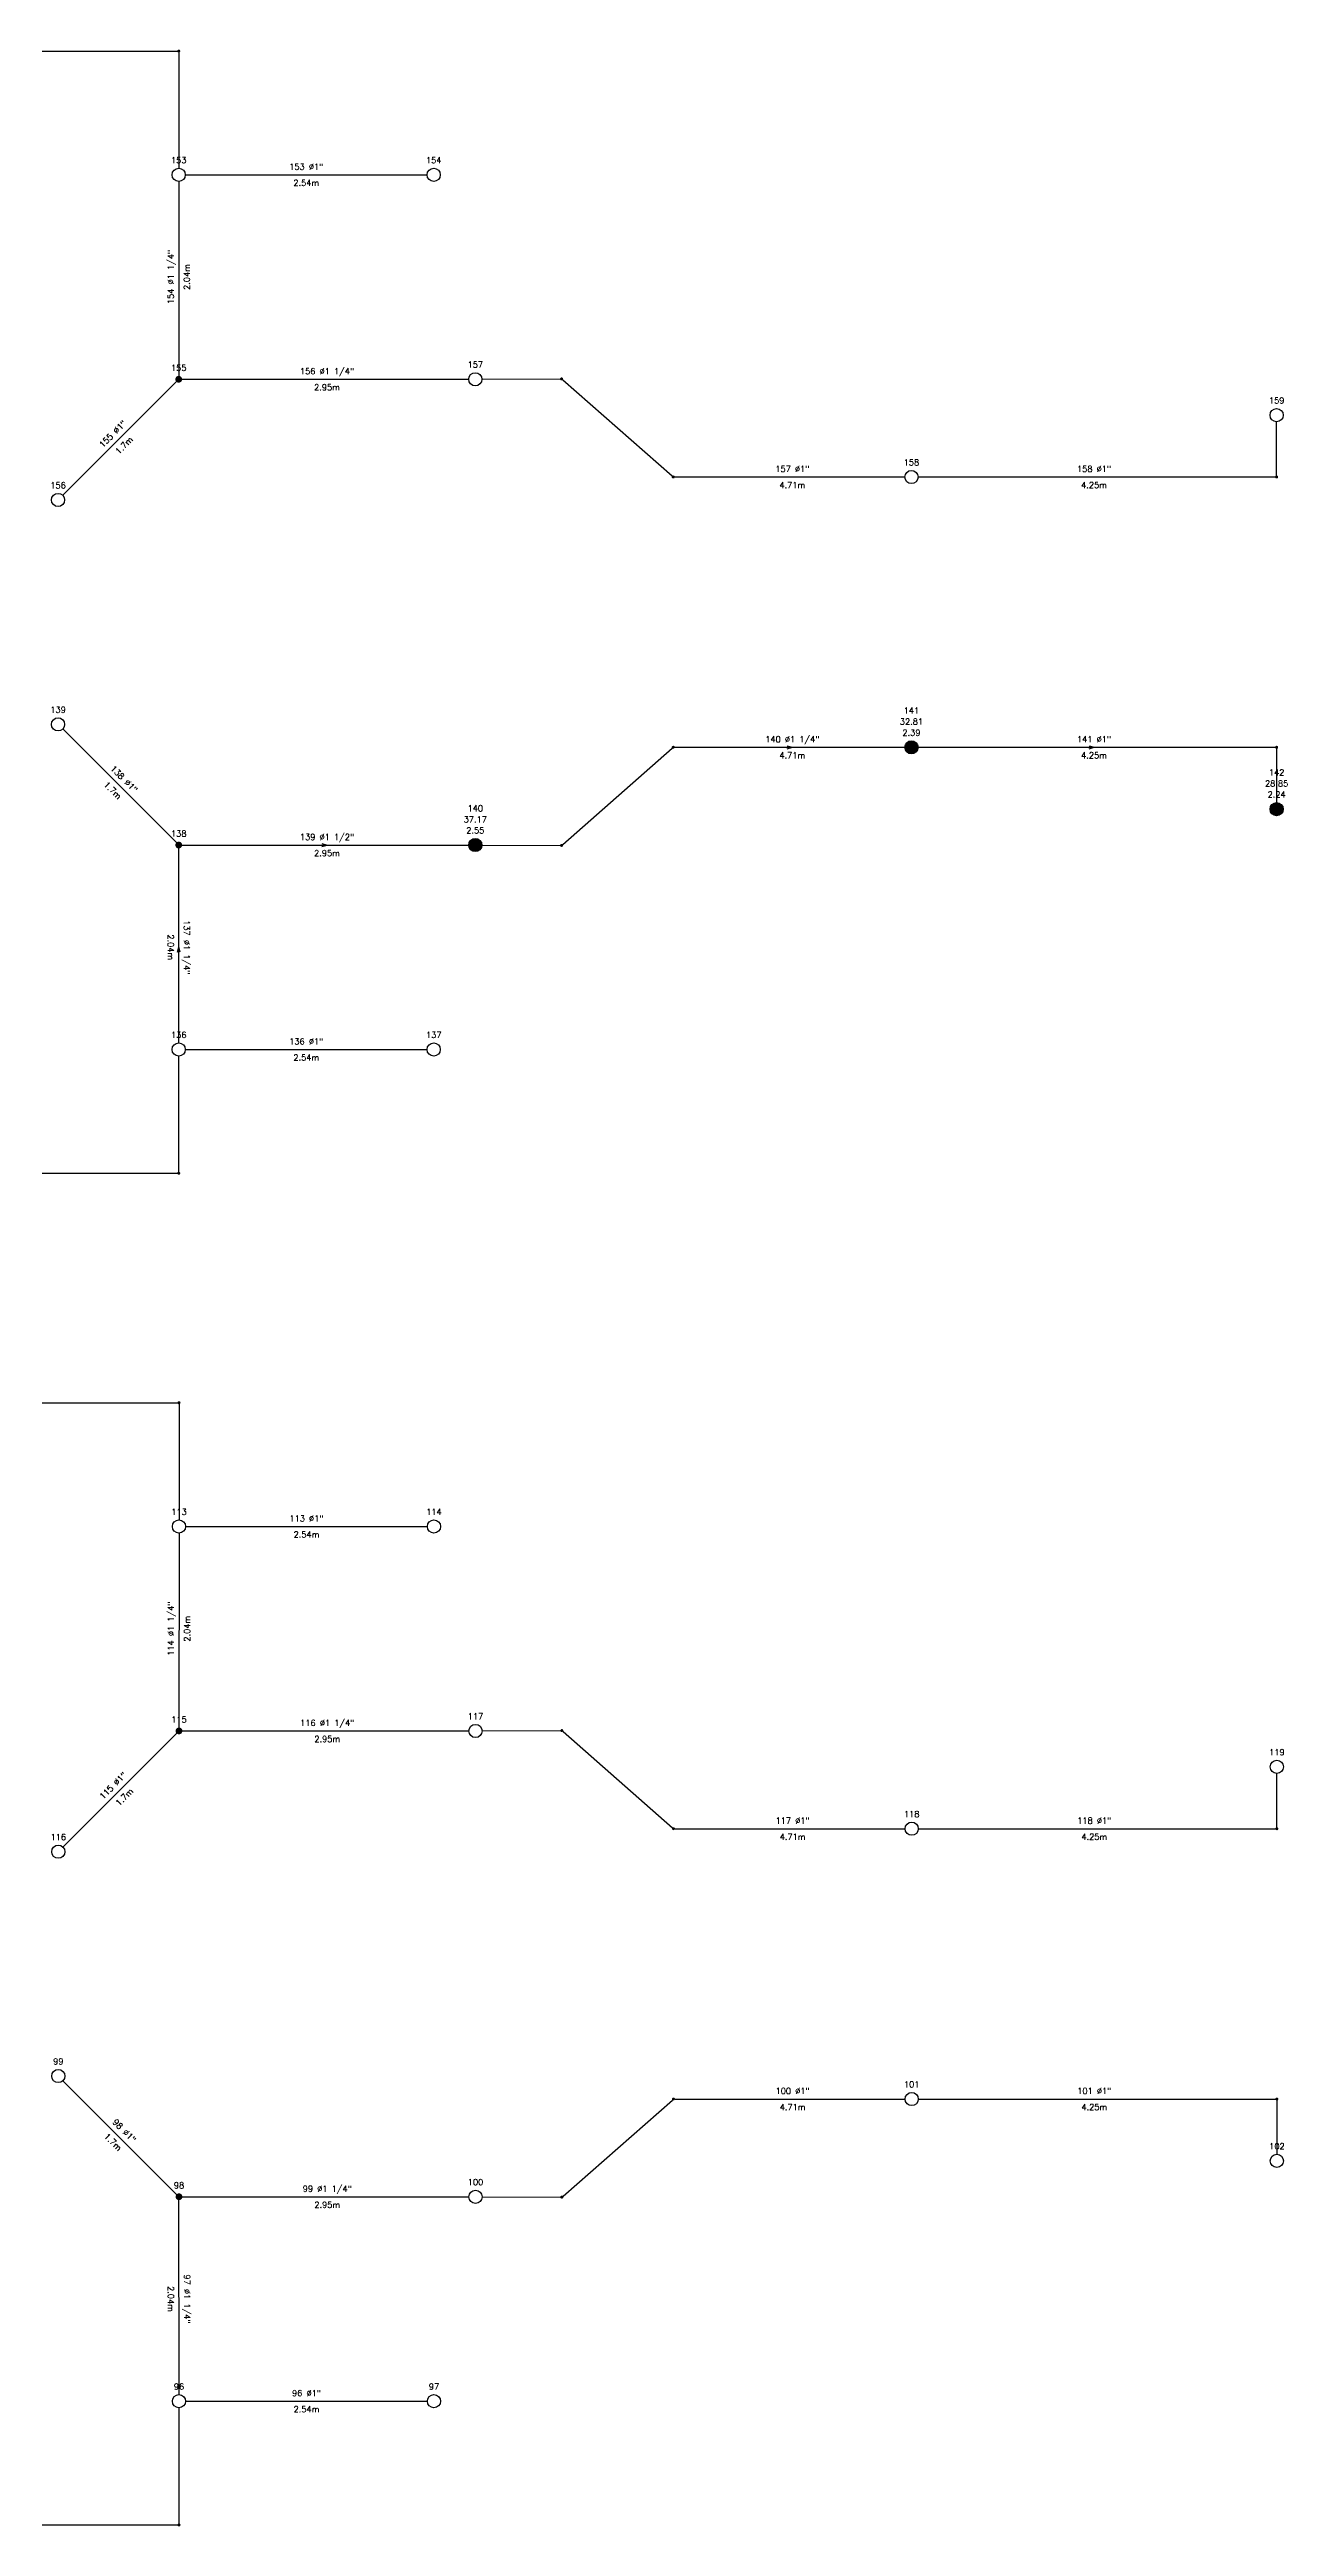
# Model space of a CAD drawing. Extents: x -4.3 to 30.7, y -1.3 to 87.7.
# Drawn here: x 18.34 to 30.67, y 43.34 to 68.01 of the extents above; entities that cross this region are included whole.
import ezdxf
from ezdxf.enums import TextEntityAlignment as Align

# ---------------------------------------------------------------- set-up
doc = ezdxf.new("R2010")
doc.units = 0
doc.header["$LTSCALE"] = 0.5
doc.layers.get('0').update_dxf_attribs({"linetype": 'CONTINUOUS'})
for name, color, linetype in [('TEXTO_NUDOS', 7, 'CONTINUOUS'), ('TEXTO_RAMAS', 7, 'CONTINUOUS'), ('UNIFILAR', 7, 'CONTINUOUS')]:
    doc.layers.add(name, color=color, linetype=linetype)
doc.styles.add('ROMANS', font='Romans', dxfattribs={"height": 2.5})

# ---------------------------------------------------------------- blocks, each defined once
blk = doc.blocks.new('NUDO_PASO_IPCI')
at = {"color": 0, "linetype": 'CONTINUOUS'}
for points in [[(-0.742494, 0.10584), (-0.749351, 0.031185), (-0.748721, -0.043781), (-0.749351, 0.031185)], [(-0.728219, 0.179437), (-0.742494, 0.10584), (-0.74061, -0.118309), (-0.748721, -0.043781)], [(-0.706667, 0.251241), (-0.728219, 0.179437), (-0.725099, -0.191656), (-0.74061, -0.118309)], [(-0.678054, 0.320535), (-0.706667, 0.251241), (-0.702343, -0.263087), (-0.725099, -0.191656)], [(-0.642667, 0.386626), (-0.678054, 0.320535), (-0.672569, -0.33189), (-0.702343, -0.263087)], [(-0.600858, 0.448854), (-0.642667, 0.386626), (-0.636075, -0.397377), (-0.672569, -0.33189)], [(-0.553045, 0.506597), (-0.600858, 0.448854), (-0.593226, -0.458893), (-0.636075, -0.397377)], [(-0.499707, 0.559279), (-0.553045, 0.506597), (-0.544449, -0.515825), (-0.593226, -0.458893)], [(-0.441376, 0.606372), (-0.499707, 0.559279), (-0.490233, -0.567602), (-0.544449, -0.515825)], [(-0.378635, 0.647407), (-0.441376, 0.606372), (-0.431118, -0.613708), (-0.490233, -0.567602)], [(-0.31211, 0.681973), (-0.378635, 0.647407), (-0.367696, -0.653682), (-0.431118, -0.613708)], [(-0.242467, 0.709725), (-0.31211, 0.681973), (-0.300599, -0.687124), (-0.367696, -0.653682)], [(-0.170402, 0.730386), (-0.242467, 0.709725), (-0.2305, -0.713702), (-0.300599, -0.687124)], [(-0.096633, 0.743749), (-0.170402, 0.730386), (-0.158097, -0.733148), (-0.2305, -0.713702)], [(-0.0219, 0.74968), (-0.096633, 0.743749), (-0.084114, -0.745268), (-0.158097, -0.733148)], [(0.053053, 0.748121), (-0.0219, 0.74968), (-0.009291, -0.749942), (-0.084114, -0.745268)], [(0.127475, 0.739087), (0.053053, 0.748121), (0.065624, -0.747123), (-0.009291, -0.749942)], [(0.200624, 0.722669), (0.127475, 0.739087), (0.139884, -0.736839), (0.065624, -0.747123)], [(0.271768, 0.699029), (0.200624, 0.722669), (0.212747, -0.719193), (0.139884, -0.736839)], [(0.340197, 0.668406), (0.271768, 0.699029), (0.283483, -0.694361), (0.212747, -0.719193)], [(0.405227, 0.631103), (0.340197, 0.668406), (0.351388, -0.662591), (0.283483, -0.694361)], [(0.466207, 0.587495), (0.405227, 0.631103), (0.415781, -0.624201), (0.351388, -0.662591)], [(0.52253, 0.538017), (0.466207, 0.587495), (0.47602, -0.579573), (0.415781, -0.624201)], [(0.573632, 0.483163), (0.52253, 0.538017), (0.531502, -0.529155), (0.47602, -0.579573)], [(0.619002, 0.423482), (0.573632, 0.483163), (0.581674, -0.47345), (0.531502, -0.529155)], [(0.658187, 0.359569), (0.619002, 0.423482), (0.626035, -0.413014), (0.581674, -0.47345)], [(0.690796, 0.292064), (0.658187, 0.359569), (0.66414, -0.348452), (0.626035, -0.413014)], [(0.716502, 0.22164), (0.690796, 0.292064), (0.695609, -0.280407), (0.66414, -0.348452)], [(0.73505, 0.149002), (0.716502, 0.22164), (0.720128, -0.209562), (0.695609, -0.280407)], [(0.746253, 0.074875), (0.73505, 0.149002), (0.737451, -0.136622), (0.720128, -0.209562)], [(0.75, 0), (0.746253, 0.074875), (0.747407, -0.062317), (0.737451, -0.136622)]]:
    blk.add_solid(points, dxfattribs=at)
blk = doc.blocks.new('NUDO_DERIVACION_IPCI')
at = {"color": 0, "linetype": 'CONTINUOUS'}
for points in [[(-0.742494, 0.10584), (-0.749351, 0.031185), (-0.748721, -0.043781), (-0.749351, 0.031185)], [(-0.728219, 0.179437), (-0.742494, 0.10584), (-0.74061, -0.118309), (-0.748721, -0.043781)], [(-0.706667, 0.251241), (-0.728219, 0.179437), (-0.725099, -0.191656), (-0.74061, -0.118309)], [(-0.678054, 0.320535), (-0.706667, 0.251241), (-0.702343, -0.263087), (-0.725099, -0.191656)], [(-0.642667, 0.386626), (-0.678054, 0.320535), (-0.672569, -0.33189), (-0.702343, -0.263087)], [(-0.600858, 0.448854), (-0.642667, 0.386626), (-0.636075, -0.397377), (-0.672569, -0.33189)], [(-0.553045, 0.506597), (-0.600858, 0.448854), (-0.593226, -0.458893), (-0.636075, -0.397377)], [(-0.499707, 0.559279), (-0.553045, 0.506597), (-0.544449, -0.515825), (-0.593226, -0.458893)], [(-0.441376, 0.606372), (-0.499707, 0.559279), (-0.490233, -0.567602), (-0.544449, -0.515825)], [(-0.378635, 0.647407), (-0.441376, 0.606372), (-0.431118, -0.613708), (-0.490233, -0.567602)], [(-0.31211, 0.681973), (-0.378635, 0.647407), (-0.367696, -0.653682), (-0.431118, -0.613708)], [(-0.242467, 0.709725), (-0.31211, 0.681973), (-0.300599, -0.687124), (-0.367696, -0.653682)], [(-0.170402, 0.730386), (-0.242467, 0.709725), (-0.2305, -0.713702), (-0.300599, -0.687124)], [(-0.096633, 0.743749), (-0.170402, 0.730386), (-0.158097, -0.733148), (-0.2305, -0.713702)], [(-0.0219, 0.74968), (-0.096633, 0.743749), (-0.084114, -0.745268), (-0.158097, -0.733148)], [(0.053053, 0.748121), (-0.0219, 0.74968), (-0.009291, -0.749942), (-0.084114, -0.745268)], [(0.127475, 0.739087), (0.053053, 0.748121), (0.065624, -0.747123), (-0.009291, -0.749942)], [(0.200624, 0.722669), (0.127475, 0.739087), (0.139884, -0.736839), (0.065624, -0.747123)], [(0.271768, 0.699029), (0.200624, 0.722669), (0.212747, -0.719193), (0.139884, -0.736839)], [(0.340197, 0.668406), (0.271768, 0.699029), (0.283483, -0.694361), (0.212747, -0.719193)], [(0.405227, 0.631103), (0.340197, 0.668406), (0.351388, -0.662591), (0.283483, -0.694361)], [(0.466207, 0.587495), (0.405227, 0.631103), (0.415781, -0.624201), (0.351388, -0.662591)], [(0.52253, 0.538017), (0.466207, 0.587495), (0.47602, -0.579573), (0.415781, -0.624201)], [(0.573632, 0.483163), (0.52253, 0.538017), (0.531502, -0.529155), (0.47602, -0.579573)], [(0.619002, 0.423482), (0.573632, 0.483163), (0.581674, -0.47345), (0.531502, -0.529155)], [(0.658187, 0.359569), (0.619002, 0.423482), (0.626035, -0.413014), (0.581674, -0.47345)], [(0.690796, 0.292064), (0.658187, 0.359569), (0.66414, -0.348452), (0.626035, -0.413014)], [(0.716502, 0.22164), (0.690796, 0.292064), (0.695609, -0.280407), (0.66414, -0.348452)], [(0.73505, 0.149002), (0.716502, 0.22164), (0.720128, -0.209562), (0.695609, -0.280407)], [(0.746253, 0.074875), (0.73505, 0.149002), (0.737451, -0.136622), (0.720128, -0.209562)], [(0.75, 0), (0.746253, 0.074875), (0.747407, -0.062317), (0.737451, -0.136622)]]:
    blk.add_solid(points, dxfattribs=at)
blk = doc.blocks.new('ROCIADOR_AUTOMATICO_IPCI')
at = {"color": 0, "linetype": 'CONTINUOUS'}
blk.add_circle((-0.004736, -0.005671), 1.5, dxfattribs=at)
blk = doc.blocks.new('ROCIADOR_RELLENO_IPCI')
at = {"color": 0}
for points in [[(-1.484989, 0.21168), (-1.498703, 0.062371), (-1.497442, -0.087561), (-1.498703, 0.062371)], [(-1.456437, 0.358874), (-1.484989, 0.21168), (-1.48122, -0.236619), (-1.497442, -0.087561)], [(-1.413334, 0.502482), (-1.456437, 0.358874), (-1.450197, -0.383312), (-1.48122, -0.236619)], [(-1.356108, 0.64107), (-1.413334, 0.502482), (-1.404685, -0.526175), (-1.450197, -0.383312)], [(-1.285333, 0.773252), (-1.356108, 0.64107), (-1.345138, -0.663781), (-1.404685, -0.526175)], [(-1.201715, 0.897708), (-1.285333, 0.773252), (-1.27215, -0.794754), (-1.345138, -0.663781)], [(-1.106091, 1.013195), (-1.201715, 0.897708), (-1.186452, -0.917787), (-1.27215, -0.794754)], [(-0.999414, 1.118558), (-1.106091, 1.013195), (-1.088898, -1.031649), (-1.186452, -0.917787)], [(-0.882752, 1.212745), (-0.999414, 1.118558), (-0.980465, -1.135204), (-1.088898, -1.031649)], [(-0.757269, 1.294814), (-0.882752, 1.212745), (-0.862236, -1.227416), (-0.980465, -1.135204)], [(-0.62422, 1.363946), (-0.757269, 1.294814), (-0.735391, -1.307364), (-0.862236, -1.227416)], [(-0.484934, 1.41945), (-0.62422, 1.363946), (-0.601199, -1.374249), (-0.735391, -1.307364)], [(-0.340803, 1.460771), (-0.484934, 1.41945), (-0.460999, -1.427403), (-0.601199, -1.374249)], [(-0.193267, 1.487497), (-0.340803, 1.460771), (-0.316194, -1.466295), (-0.460999, -1.427403)], [(-0.043799, 1.49936), (-0.193267, 1.487497), (-0.168229, -1.490537), (-0.316194, -1.466295)], [(0.106106, 1.496242), (-0.043799, 1.49936), (-0.018583, -1.499885), (-0.168229, -1.490537)], [(0.254951, 1.478175), (0.106106, 1.496242), (0.131249, -1.494247), (-0.018583, -1.499885)], [(0.401248, 1.445337), (0.254951, 1.478175), (0.279769, -1.473679), (0.131249, -1.494247)], [(0.543537, 1.398059), (0.401248, 1.445337), (0.425493, -1.438386), (0.279769, -1.473679)], [(0.680394, 1.336811), (0.543537, 1.398059), (0.566967, -1.388722), (0.425493, -1.438386)], [(0.810453, 1.262206), (0.680394, 1.336811), (0.702775, -1.325182), (0.566967, -1.388722)], [(0.932415, 1.17499), (0.810453, 1.262206), (0.831562, -1.248401), (0.702775, -1.325182)], [(1.04506, 1.076034), (0.932415, 1.17499), (0.952039, -1.159147), (0.831562, -1.248401)], [(1.147263, 0.966327), (1.04506, 1.076034), (1.063005, -1.05831), (0.952039, -1.159147)], [(1.238003, 0.846964), (1.147263, 0.966327), (1.163349, -0.9469), (1.063005, -1.05831)], [(1.316374, 0.719138), (1.238003, 0.846964), (1.252069, -0.826028), (1.163349, -0.9469)], [(1.381591, 0.584128), (1.316374, 0.719138), (1.328279, -0.696903), (1.252069, -0.826028)], [(1.433005, 0.44328), (1.381591, 0.584128), (1.391218, -0.560815), (1.328279, -0.696903)], [(1.4701, 0.298004), (1.433005, 0.44328), (1.440255, -0.419123), (1.391218, -0.560815)], [(1.492506, 0.14975), (1.4701, 0.298004), (1.474903, -0.273244), (1.440255, -0.419123)], [(1.5, 0), (1.492506, 0.14975), (1.494813, -0.124634), (1.474903, -0.273244)]]:
    blk.add_solid(points, dxfattribs=at)

msp = doc.modelspace()

# ---------------------------------------------------------------- linework, layer by layer
at = {"layer": 'UNIFILAR', "color": 94, "linetype": 'CONTINUOUS'}
for p, q in [((16.35943, 67.994841, 2.5), (19.609528, 67.994841, 2.5)), ((19.624528, 67.979841, 2.5), (19.62455, 66.828195, 2.5)), ((19.624545, 66.696945, 2.5), (19.62437, 64.760142, 2.5)), ((19.690176, 66.76257, 2.5), (22.098926, 66.76257, 2.5)), ((19.600502, 64.702527, 2.5), (18.468689, 63.570714, 2.5)), ((19.658117, 64.726392, 2.5), (22.512992, 64.726392, 2.5)), ((22.644241, 64.726652, 2.5), (23.42361, 64.729735, 2.5)), ((23.44988, 64.719895, 2.5), (24.539346, 63.763044, 2.5)), ((30.561522, 63.768146, 2.5), (30.561522, 64.303582, 2.5)), ((24.565617, 63.753146, 2.5), (26.85795, 63.753146, 2.5)), ((26.9892, 63.753146, 2.5), (30.546522, 63.753146, 2.5)), ((19.600502, 60.111774, 2.5), (18.468689, 61.243587, 2.5)), ((23.44988, 60.094406, 2.5), (24.539346, 61.051257, 2.5)), ((24.565617, 61.061155, 2.5), (26.85795, 61.061155, 2.5)), ((25.687096, 61.075155, 2.5), (25.737096, 61.061155, 2.5)), ((25.687096, 61.047155, 2.5), (25.737096, 61.061155, 2.5)), ((26.9892, 61.061155, 2.5), (30.546522, 61.061155, 2.5)), ((28.692548, 61.075155, 2.5), (28.742548, 61.061155, 2.5)), ((28.692548, 61.047155, 2.5), (28.742548, 61.061155, 2.5)), ((30.561522, 61.046155, 2.5), (30.561522, 60.510719, 2.5)), ((19.624545, 58.117356, 2.5), (19.62437, 60.054159, 2.5)), ((19.658117, 60.087909, 2.5), (22.512992, 60.087909, 2.5)), ((21.051492, 60.101909, 2.5), (21.101492, 60.087909, 2.5)), ((21.051492, 60.073909, 2.5), (21.101492, 60.087909, 2.5)), ((22.644241, 60.08765, 2.5), (23.42361, 60.084567, 2.5)), ((19.610464, 59.019819, 2.5), (19.624459, 59.06982, 2.5)), ((19.638464, 59.019821, 2.5), (19.624459, 59.06982, 2.5)), ((19.624528, 56.83446, 2.5), (19.62455, 57.986106, 2.5)), ((19.690176, 58.051731, 2.5), (22.098926, 58.051731, 2.5)), ((16.35943, 56.81946, 2.5), (19.609528, 56.81946, 2.5)), ((16.361914, 54.533989, 2.5), (19.612012, 54.533989, 2.5)), ((19.627012, 54.518989, 2.5), (19.627034, 53.367343, 2.5)), ((19.69266, 53.301718, 2.5), (22.10141, 53.301718, 2.5)), ((19.627029, 53.236093, 2.5), (19.626854, 51.29929, 2.5)), ((19.602986, 51.241675, 2.5), (18.471173, 50.109862, 2.5)), ((19.660601, 51.26554, 2.5), (22.515475, 51.26554, 2.5)), ((22.646725, 51.265799, 2.5), (23.426094, 51.268882, 2.5)), ((23.452364, 51.259043, 2.5), (24.54183, 50.302192, 2.5)), ((30.564006, 50.307294, 2.5), (30.564006, 50.84273, 2.5)), ((24.5681, 50.292294, 2.5), (26.860434, 50.292294, 2.5)), ((26.991684, 50.292294, 2.5), (30.549006, 50.292294, 2.5)), ((19.602986, 46.650922, 2.5), (18.471173, 47.782735, 2.5)), ((23.452364, 46.633554, 2.5), (24.54183, 47.590405, 2.5)), ((24.5681, 47.600303, 2.5), (26.860434, 47.600303, 2.5)), ((26.991684, 47.600303, 2.5), (30.549006, 47.600303, 2.5)), ((30.564006, 47.585303, 2.5), (30.564006, 47.049867, 2.5)), ((19.660601, 46.627057, 2.5), (22.515475, 46.627057, 2.5)), ((22.646725, 46.626797, 2.5), (23.426094, 46.623714, 2.5)), ((19.627029, 44.656504, 2.5), (19.626854, 46.593307, 2.5)), ((19.627012, 43.373608, 2.5), (19.627034, 44.525254, 2.5)), ((19.69266, 44.590879, 2.5), (22.10141, 44.590879, 2.5)), ((16.361914, 43.358608, 2.5), (19.612012, 43.358608, 2.5))]:
    msp.add_line(p, q, dxfattribs=at)

# ---------------------------------------------------------------- block references
for name, p, xscale, yscale in [('NUDO_PASO_IPCI', (19.624528, 67.994841, 2.5), 0.02, 0.02), ('ROCIADOR_AUTOMATICO_IPCI', (19.624551, 66.76257, 2.5), 0.04375, 0.04375), ('ROCIADOR_AUTOMATICO_IPCI', (22.164551, 66.76257, 2.5), 0.04375, 0.04375), ('NUDO_DERIVACION_IPCI', (19.624367, 64.726392, 2.5), 0.045, 0.045), ('ROCIADOR_AUTOMATICO_IPCI', (22.578617, 64.726392, 2.5), 0.04375, 0.04375), ('NUDO_PASO_IPCI', (23.43861, 64.729794, 2.5), 0.02, 0.02), ('ROCIADOR_AUTOMATICO_IPCI', (30.561522, 64.369207, 2.5), 0.04375, 0.04375), ('NUDO_PASO_IPCI', (24.550617, 63.753146, 2.5), 0.02, 0.02), ('ROCIADOR_AUTOMATICO_IPCI', (26.923575, 63.753146, 2.5), 0.04375, 0.04375), ('NUDO_PASO_IPCI', (30.561522, 63.753146, 2.5), 0.02, 0.02), ('ROCIADOR_AUTOMATICO_IPCI', (18.422285, 63.52431, 2.5), 0.04375, 0.04375), ('ROCIADOR_AUTOMATICO_IPCI', (18.422285, 61.289991, 2.5), 0.04375, 0.04375), ('NUDO_PASO_IPCI', (24.550617, 61.061155, 2.5), 0.02, 0.02), ('ROCIADOR_AUTOMATICO_IPCI', (26.923575, 61.061155, 2.5), 0.04375, 0.04375), ('NUDO_PASO_IPCI', (30.561522, 61.061155, 2.5), 0.02, 0.02), ('ROCIADOR_AUTOMATICO_IPCI', (30.561522, 60.445094, 2.5), 0.04375, 0.04375), ('NUDO_DERIVACION_IPCI', (19.624367, 60.087909, 2.5), 0.045, 0.045), ('ROCIADOR_AUTOMATICO_IPCI', (22.578617, 60.087909, 2.5), 0.04375, 0.04375), ('NUDO_PASO_IPCI', (23.43861, 60.084507, 2.5), 0.02, 0.02), ('ROCIADOR_AUTOMATICO_IPCI', (19.624551, 58.051731, 2.5), 0.04375, 0.04375), ('ROCIADOR_AUTOMATICO_IPCI', (22.164551, 58.051731, 2.5), 0.04375, 0.04375), ('NUDO_PASO_IPCI', (19.624528, 56.81946, 2.5), 0.02, 0.02), ('NUDO_PASO_IPCI', (19.627012, 54.533989, 2.5), 0.02, 0.02), ('ROCIADOR_AUTOMATICO_IPCI', (19.627035, 53.301718, 2.5), 0.04375, 0.04375), ('ROCIADOR_AUTOMATICO_IPCI', (22.167035, 53.301718, 2.5), 0.04375, 0.04375), ('ROCIADOR_AUTOMATICO_IPCI', (22.5811, 51.26554, 2.5), 0.04375, 0.04375), ('NUDO_DERIVACION_IPCI', (19.626851, 51.26554, 2.5), 0.045, 0.045), ('NUDO_PASO_IPCI', (23.441094, 51.268942, 2.5), 0.02, 0.02), ('ROCIADOR_AUTOMATICO_IPCI', (30.564006, 50.908355, 2.5), 0.04375, 0.04375), ('ROCIADOR_AUTOMATICO_IPCI', (26.926059, 50.292294, 2.5), 0.04375, 0.04375), ('ROCIADOR_AUTOMATICO_IPCI', (18.424769, 50.063458, 2.5), 0.04375, 0.04375), ('NUDO_PASO_IPCI', (24.5531, 50.292294, 2.5), 0.02, 0.02), ('NUDO_PASO_IPCI', (30.564006, 50.292294, 2.5), 0.02, 0.02), ('ROCIADOR_AUTOMATICO_IPCI', (18.424769, 47.829139, 2.5), 0.04375, 0.04375), ('NUDO_PASO_IPCI', (24.5531, 47.600303, 2.5), 0.02, 0.02), ('ROCIADOR_AUTOMATICO_IPCI', (26.926059, 47.600303, 2.5), 0.04375, 0.04375), ('NUDO_PASO_IPCI', (30.564006, 47.600303, 2.5), 0.02, 0.02), ('ROCIADOR_AUTOMATICO_IPCI', (30.564006, 46.984242, 2.5), 0.04375, 0.04375), ('NUDO_DERIVACION_IPCI', (19.626851, 46.627057, 2.5), 0.045, 0.045), ('ROCIADOR_AUTOMATICO_IPCI', (22.5811, 46.627057, 2.5), 0.04375, 0.04375), ('NUDO_PASO_IPCI', (23.441094, 46.623655, 2.5), 0.02, 0.02), ('ROCIADOR_AUTOMATICO_IPCI', (19.627035, 44.590879, 2.5), 0.04375, 0.04375), ('ROCIADOR_AUTOMATICO_IPCI', (22.167035, 44.590879, 2.5), 0.04375, 0.04375), ('NUDO_PASO_IPCI', (19.627012, 43.358608, 2.5), 0.02, 0.02)]:
    msp.add_blockref(name, p, dxfattribs=dict(at, xscale=xscale, yscale=yscale))
at = {"layer": 'UNIFILAR', "color": 4, "linetype": 'CONTINUOUS', "xscale": 0.04375, "yscale": 0.04375}
for p in [(26.923575, 61.061155, 2.5), (30.561522, 60.445094, 2.5), (22.578617, 60.087909, 2.5)]:
    msp.add_blockref('ROCIADOR_RELLENO_IPCI', p, dxfattribs=at)

# ---------------------------------------------------------------- texts
at = {"layer": 'TEXTO_NUDOS', "color": 94, "linetype": 'CONTINUOUS', "style": 'ROMANS'}
for s, p in [('153', (19.624551, 66.878195, 2.5)), ('154', (22.164551, 66.878195, 2.5)), ('157', (22.578617, 64.842017, 2.5)), ('155', (19.624367, 64.810142, 2.5)), ('159', (30.561522, 64.484832, 2.5)), ('158', (26.923575, 63.868771, 2.5)), ('156', (18.422285, 63.639935, 2.5)), ('139', (18.422285, 61.405616, 2.5)), ('141', (26.923575, 61.39678, 2.5)), ('32.81', (26.923575, 61.28678, 2.5)), ('2.39', (26.923575, 61.17678, 2.5)), ('28.85', (30.561522, 60.670719, 2.5)), ('142', (30.561522, 60.780719, 2.5)), ('140', (22.578617, 60.423534, 2.5)), ('2.24', (30.561522, 60.560719, 2.5)), ('138', (19.624367, 60.171659, 2.5)), ('37.17', (22.578617, 60.313534, 2.5)), ('2.55', (22.578617, 60.203534, 2.5)), ('136', (19.624551, 58.167356, 2.5)), ('137', (22.164551, 58.167356, 2.5)), ('113', (19.627035, 53.417343, 2.5)), ('114', (22.167035, 53.417343, 2.5)), ('115', (19.626851, 51.34929, 2.5)), ('117', (22.5811, 51.381165, 2.5)), ('119', (30.564006, 51.02398, 2.5)), ('118', (26.926059, 50.407919, 2.5)), ('116', (18.424769, 50.179083, 2.5)), ('99', (18.424769, 47.944764, 2.5)), ('101', (26.926059, 47.715928, 2.5)), ('102', (30.564006, 47.099867, 2.5)), ('98', (19.626851, 46.710807, 2.5)), ('100', (22.5811, 46.742682, 2.5)), ('96', (19.627035, 44.706504, 2.5)), ('97', (22.167035, 44.706504, 2.5))]:
    msp.add_text(s, height=0.06, dxfattribs=at).set_placement(p, align=Align.CENTER)
at = {"layer": 'TEXTO_RAMAS', "color": 94, "linetype": 'CONTINUOUS', "style": 'ROMANS'}
for s, p in [('153 Ø1"', (20.894551, 66.81257, 2.5)), ('156 Ø1 1/4"', (21.101492, 64.776392, 2.5)), ('157 Ø1"', (25.737096, 63.803146, 2.5)), ('140 Ø1 1/4"', (25.737096, 61.111155, 2.5)), ('141 Ø1"', (28.742548, 61.111155, 2.5)), ('139 Ø1 1/2"', (21.101492, 60.137909, 2.5)), ('136 Ø1"', (20.894551, 58.101731, 2.5)), ('113 Ø1"', (20.897035, 53.351718, 2.5)), ('116 Ø1 1/4"', (21.103975, 51.31554, 2.5)), ('117 Ø1"', (25.739579, 50.342294, 2.5)), ('100 Ø1"', (25.739579, 47.650303, 2.5)), ('101 Ø1"', (28.745032, 47.650303, 2.5)), ('99 Ø1 1/4"', (21.103975, 46.677057, 2.5)), ('96 Ø1"', (20.897035, 44.640879, 2.5))]:
    msp.add_text(s, height=0.06, dxfattribs=at).set_placement(p, align=Align.CENTER)
for s, p in [('2.54m', (20.894551, 66.71257, 2.5)), ('2.95m', (21.101492, 64.676392, 2.5)), ('4.71m', (25.737096, 63.703146, 2.5)), ('4.71m', (25.737096, 61.011155, 2.5)), ('4.25m', (28.742548, 61.011155, 2.5)), ('2.95m', (21.101492, 60.037909, 2.5)), ('2.54m', (20.894551, 58.001731, 2.5)), ('2.54m', (20.897035, 53.251718, 2.5)), ('2.95m', (21.103975, 51.21554, 2.5)), ('4.71m', (25.739579, 50.242294, 2.5)), ('4.71m', (25.739579, 47.550303, 2.5)), ('4.25m', (28.745032, 47.550303, 2.5)), ('2.95m', (21.103975, 46.577057, 2.5)), ('2.54m', (20.897035, 44.540879, 2.5))]:
    msp.add_text(s, height=0.06, dxfattribs=at).set_placement(p, align=Align.TOP_CENTER)
for s, rotation, p in [('154 Ø1 1/4"', 89.994817, (19.574459, 65.744486, 2.5)), ('155 Ø1"', 45, (18.987971, 64.160707, 2.5)), ('158 Ø1"', 360, (28.742548, 63.803146, 2.5)), ('138 Ø1"', 315, (19.058682, 60.724305, 2.5)), ('137 Ø1 1/4"', 270.005183, (19.674459, 59.069825, 2.5)), ('114 Ø1 1/4"', 89.994817, (19.576943, 52.283633, 2.5)), ('115 Ø1"', 45, (18.990455, 50.699854, 2.5)), ('118 Ø1"', 360, (28.745032, 50.342294, 2.5)), ('98 Ø1"', 315, (19.061165, 47.263453, 2.5)), ('97 Ø1 1/4"', 270.005183, (19.676943, 45.608973, 2.5))]:
    msp.add_text(s, height=0.06, rotation=rotation, dxfattribs=at).set_placement(p, align=Align.CENTER)
for s, rotation, p in [('2.04m', 89.994817, (19.674459, 65.744476, 2.5)), ('1.7m', 45, (19.058682, 64.089996, 2.5)), ('4.25m', 360, (28.742548, 63.703146, 2.5)), ('1.7m', 315, (18.987971, 60.653595, 2.5)), ('2.04m', 270.005183, (19.574459, 59.069816, 2.5)), ('2.04m', 89.994817, (19.676943, 52.283624, 2.5)), ('1.7m', 45, (19.061165, 50.629144, 2.5)), ('4.25m', 360, (28.745032, 50.242294, 2.5)), ('1.7m', 315, (18.990455, 47.192743, 2.5)), ('2.04m', 270.005183, (19.576943, 45.608964, 2.5))]:
    msp.add_text(s, height=0.06, rotation=rotation, dxfattribs=at).set_placement(p, align=Align.TOP_CENTER)

doc.saveas('drawing.dxf')
